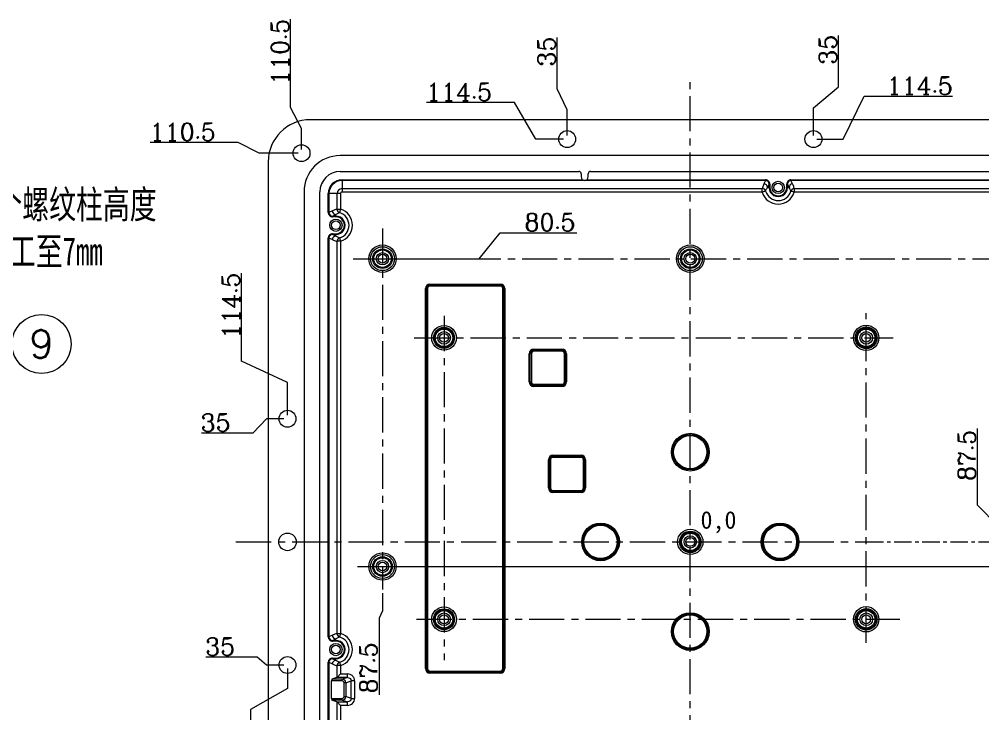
# Model space of a CAD drawing. Header units: millimetres. Extents: x 319 to 1143, y 285 to 1456.
# Drawn here: x 732.2 to 1006.1, y 553.4 to 750.8 of the extents above; entities that cross this region are included whole.
import ezdxf
from ezdxf.enums import TextEntityAlignment as Align

# ---------------------------------------------------------------- set-up
doc = ezdxf.new("R2010")
doc.units = ezdxf.units.MM
doc.linetypes.add('CENTERX2', pattern=[4, 2.5, -0.5, 0.5, -0.5])
doc.layers.add('from', color=7, linetype='Continuous', lineweight=13)
doc.layers.add('标柱线', color=3, linetype='Continuous', lineweight=13)
doc.styles.add('ROMANC', font='romanc.shx', dxfattribs={"bigfont": 'gbcbig.shx'})
doc.styles.add('SN', font='', dxfattribs={"width": 0.7})
doc.styles.get("Standard").update_dxf_attribs({"font": ''})
doc.styles.add('TXT', font='txt.shx', dxfattribs={"bigfont": 'gbcbig.shx'})
doc.styles.get('SN').set_extended_font_data('SimHei')
doc.styles.get('Standard').set_extended_font_data('SimSun')
doc.dimstyles.new('YanXiu', dxfattribs={"dimtxt": 2.5, "dimasz": 2.2, "dimexe": 0.66, "dimexo": 0, "dimgap": 0.66, "dimtad": 0, "dimdec": 1, "dimdsep": 46, "dimtxsty": 'ROMANC', "dimcen": 0, "dimclrd": 3, "dimclre": 3, "dimclrt": 42, "dimazin": 2, "dimtfac": 1, "dimtdec": 1, "dimtofl": 0, "dimtmove": 0, "dimatfit": 3, "dimfxl": 1, "dimlwd": 5, "dimlwe": 5, "dimarcsym": 0})

# ---------------------------------------------------------------- blocks, each defined once
blk = doc.blocks.new('*D29')
at = {"layer": 'Defpoints', "color": 0, "transparency": 16777216}
for p in [(874.99, 690.07), (835.49, 682.7), (922.99, 602.2)]:
    blk.add_point(p, dxfattribs=at)
at = {"layer": '标柱线', "color": 3, "lineweight": 5, "transparency": 16777216}
for p, q in [((862.99, 682.7), (868.99, 690.07)), ((868.99, 690.07), (890.73, 690.07)), ((836.49, 682.7), (862.99, 682.7))]:
    blk.add_line(p, q, dxfattribs=at)
at = {"layer": '标柱线', "color": 42, "lineweight": 0, "transparency": 16777216, "insert": (883.11, 693.07), "char_height": 5, "attachment_point": 5, "rotation": 0, "style": 'ROMANC'}
blk.add_mtext('80.5', dxfattribs=at)
blk = doc.blocks.new('*D30')
at = {"layer": 'Defpoints', "color": 0, "transparency": 16777216}
for p in [(922.99, 602.2), (835.49, 595.2), (1060.2, 591.27)]:
    blk.add_point(p, dxfattribs=at)
at = {"layer": '标柱线', "color": 3, "lineweight": 5, "transparency": 16777216}
for p, q in [((836.49, 595.2), (1048.2, 595.2)), ((1048.2, 595.2), (1054.2, 591.27)), ((1054.2, 591.27), (1064.04, 591.27))]:
    blk.add_line(p, q, dxfattribs=at)
at = {"layer": '标柱线', "color": 42, "lineweight": 0, "transparency": 16777216, "insert": (1062.37, 594.27), "char_height": 5, "attachment_point": 5, "rotation": 0, "style": 'ROMANC'}
blk.add_mtext('7', dxfattribs=at)
blk = doc.blocks.new('*D31')
at = {"layer": 'Defpoints', "color": 0, "transparency": 16777216}
for p in [(922.99, 602.2), (835.49, 588.65), (834.52, 574.49)]:
    blk.add_point(p, dxfattribs=at)
at = {"layer": '标柱线', "color": 3, "lineweight": 5, "transparency": 16777216}
for p, q in [((835.49, 587.65), (835.49, 582.65)), ((835.49, 582.65), (834.52, 580.49)), ((834.52, 580.49), (834.52, 558.75))]:
    blk.add_line(p, q, dxfattribs=at)
at = {"layer": '标柱线', "color": 42, "lineweight": 0, "transparency": 16777216, "insert": (831.52, 566.37), "char_height": 5, "attachment_point": 5, "rotation": 90, "style": 'ROMANC'}
blk.add_mtext('87.5', dxfattribs=at)
blk = doc.blocks.new('*D32')
at = {"layer": 'Defpoints', "color": 0, "transparency": 16777216}
for p in [(1004.59, 618.67), (922.99, 602.2), (1010.49, 595.2)]:
    blk.add_point(p, dxfattribs=at)
at = {"layer": '标柱线', "color": 3, "lineweight": 5, "transparency": 16777216}
for p, q in [((1004.59, 612.67), (1004.59, 634.41)), ((1010.49, 606.67), (1004.59, 612.67)), ((1010.49, 596.2), (1010.49, 606.67))]:
    blk.add_line(p, q, dxfattribs=at)
at = {"layer": '标柱线', "color": 42, "lineweight": 0, "transparency": 16777216, "insert": (1001.59, 626.79), "char_height": 5, "attachment_point": 5, "rotation": 90, "style": 'ROMANC'}
blk.add_mtext('87.5', dxfattribs=at)
blk = doc.blocks.new('*D33')
at = {"layer": 'Defpoints', "color": 0, "transparency": 16777216}
for p in [(922.99, 602.2), (1047.29, 494.06), (1033.49, 491.7)]:
    blk.add_point(p, dxfattribs=at)
at = {"layer": '标柱线', "color": 3, "lineweight": 5, "transparency": 16777216}
for p, q in [((1039.49, 491.7), (1041.29, 494.06)), ((1041.29, 494.06), (1066.37, 494.06)), ((1034.49, 491.7), (1039.49, 491.7))]:
    blk.add_line(p, q, dxfattribs=at)
at = {"layer": '标柱线', "color": 42, "lineweight": 0, "transparency": 16777216, "insert": (1057.08, 497.06), "char_height": 5, "attachment_point": 5, "rotation": 0, "style": 'ROMANC'}
blk.add_mtext('110.5', dxfattribs=at)
blk = doc.blocks.new('*D34')
at = {"layer": 'Defpoints', "color": 0, "transparency": 16777216}
for p in [(922.99, 602.2), (1037.49, 567.2), (1054, 565.99)]:
    blk.add_point(p, dxfattribs=at)
at = {"layer": '标柱线', "color": 3, "lineweight": 5, "transparency": 16777216}
for p, q in [((1038.49, 567.2), (1043.49, 567.2)), ((1043.49, 567.2), (1048, 565.99)), ((1048, 565.99), (1062.59, 565.99))]:
    blk.add_line(p, q, dxfattribs=at)
at = {"layer": '标柱线', "color": 42, "lineweight": 0, "transparency": 16777216, "insert": (1058.54, 568.99), "char_height": 5, "attachment_point": 5, "rotation": 0, "style": 'ROMANC'}
blk.add_mtext('35', dxfattribs=at)
blk = doc.blocks.new('*D35')
at = {"layer": 'Defpoints', "color": 0, "transparency": 16777216}
for p in [(1037.49, 637.2), (1054.12, 637.55), (922.99, 602.2)]:
    blk.add_point(p, dxfattribs=at)
at = {"layer": '标柱线', "color": 3, "lineweight": 5, "transparency": 16777216}
for p, q in [((1038.49, 637.2), (1043.49, 637.2)), ((1043.49, 637.2), (1048.12, 637.55)), ((1048.12, 637.55), (1062.71, 637.55))]:
    blk.add_line(p, q, dxfattribs=at)
at = {"layer": '标柱线', "color": 42, "lineweight": 0, "transparency": 16777216, "insert": (1058.67, 640.55), "char_height": 5, "attachment_point": 5, "rotation": 0, "style": 'ROMANC'}
blk.add_mtext('35', dxfattribs=at)
blk = doc.blocks.new('*D36')
at = {"layer": 'Defpoints', "color": 0, "transparency": 16777216}
for p in [(1033.49, 712.7), (1053.34, 714.45), (922.99, 602.2)]:
    blk.add_point(p, dxfattribs=at)
at = {"layer": '标柱线', "color": 3, "lineweight": 5, "transparency": 16777216}
for p, q in [((1034.49, 712.7), (1041.34, 712.7)), ((1041.34, 712.7), (1047.34, 714.45)), ((1047.34, 714.45), (1072.41, 714.45))]:
    blk.add_line(p, q, dxfattribs=at)
at = {"layer": '标柱线', "color": 42, "lineweight": 0, "transparency": 16777216, "insert": (1063.13, 717.45), "char_height": 5, "attachment_point": 5, "rotation": 0, "style": 'ROMANC'}
blk.add_mtext('110.5', dxfattribs=at)
blk = doc.blocks.new('*D37')
at = {"layer": 'Defpoints', "color": 0, "transparency": 16777216}
for p in [(978.44, 728.85), (957.99, 716.7), (922.99, 602.2)]:
    blk.add_point(p, dxfattribs=at)
at = {"layer": '标柱线', "color": 3, "lineweight": 5, "transparency": 16777216}
for p, q in [((966.44, 716.7), (972.44, 728.85)), ((972.44, 728.85), (997.51, 728.85)), ((958.99, 716.7), (966.44, 716.7))]:
    blk.add_line(p, q, dxfattribs=at)
at = {"layer": '标柱线', "color": 42, "lineweight": 0, "transparency": 16777216, "insert": (988.22, 731.85), "char_height": 5, "attachment_point": 5, "rotation": 0, "style": 'ROMANC'}
blk.add_mtext('114.5', dxfattribs=at)
blk = doc.blocks.new('*D38')
at = {"layer": 'Defpoints', "color": 0, "transparency": 16777216}
for p in [(788.48, 715.73), (812.49, 712.7), (922.99, 602.2)]:
    blk.add_point(p, dxfattribs=at)
at = {"layer": '标柱线', "color": 3, "lineweight": 5, "transparency": 16777216}
for p, q in [((794.48, 715.73), (769.41, 715.73)), ((800.48, 712.7), (794.48, 715.73)), ((811.49, 712.7), (800.48, 712.7))]:
    blk.add_line(p, q, dxfattribs=at)
at = {"layer": '标柱线', "color": 42, "lineweight": 0, "transparency": 16777216, "insert": (778.69, 718.73), "char_height": 5, "attachment_point": 5, "rotation": 0, "style": 'ROMANC'}
blk.add_mtext('110.5', dxfattribs=at)
blk = doc.blocks.new('*D39')
at = {"layer": 'Defpoints', "color": 0, "transparency": 16777216}
for p in [(867.05, 727.1), (887.99, 716.7), (922.99, 602.2)]:
    blk.add_point(p, dxfattribs=at)
at = {"layer": '标柱线', "color": 3, "lineweight": 5, "transparency": 16777216}
for p, q in [((873.05, 727.1), (847.98, 727.1)), ((879.05, 716.7), (873.05, 727.1)), ((886.99, 716.7), (879.05, 716.7))]:
    blk.add_line(p, q, dxfattribs=at)
at = {"layer": '标柱线', "color": 42, "lineweight": 0, "transparency": 16777216, "insert": (857.27, 730.1), "char_height": 5, "attachment_point": 5, "rotation": 0, "style": 'ROMANC'}
blk.add_mtext('114.5', dxfattribs=at)
blk = doc.blocks.new('*D40')
at = {"layer": 'Defpoints', "color": 0, "transparency": 16777216}
for p in [(808.49, 637.2), (792.63, 633.08), (922.99, 602.2)]:
    blk.add_point(p, dxfattribs=at)
at = {"layer": '标柱线', "color": 3, "lineweight": 5, "transparency": 16777216}
for p, q in [((802.49, 637.2), (798.63, 633.08)), ((807.49, 637.2), (802.49, 637.2)), ((798.63, 633.08), (784.03, 633.08))]:
    blk.add_line(p, q, dxfattribs=at)
at = {"layer": '标柱线', "color": 42, "lineweight": 0, "transparency": 16777216, "insert": (788.08, 636.08), "char_height": 5, "attachment_point": 5, "rotation": 0, "style": 'ROMANC'}
blk.add_mtext('35', dxfattribs=at)
blk = doc.blocks.new('*D41')
at = {"layer": 'Defpoints', "color": 0, "transparency": 16777216}
for p in [(922.99, 602.2), (793.9, 569.41), (808.49, 567.2)]:
    blk.add_point(p, dxfattribs=at)
at = {"layer": '标柱线', "color": 3, "lineweight": 5, "transparency": 16777216}
for p, q in [((799.9, 569.41), (785.31, 569.41)), ((802.49, 567.2), (799.9, 569.41)), ((807.49, 567.2), (802.49, 567.2))]:
    blk.add_line(p, q, dxfattribs=at)
at = {"layer": '标柱线', "color": 42, "lineweight": 0, "transparency": 16777216, "insert": (789.36, 572.41), "char_height": 5, "attachment_point": 5, "rotation": 0, "style": 'ROMANC'}
blk.add_mtext('35', dxfattribs=at)
blk = doc.blocks.new('*D42')
at = {"layer": 'Defpoints', "color": 0, "transparency": 16777216}
for p in [(922.99, 602.2), (795.34, 494.45), (812.49, 491.7)]:
    blk.add_point(p, dxfattribs=at)
at = {"layer": '标柱线', "color": 3, "lineweight": 5, "transparency": 16777216}
for p, q in [((801.34, 494.45), (776.27, 494.45)), ((806.49, 491.7), (801.34, 494.45)), ((811.49, 491.7), (806.49, 491.7))]:
    blk.add_line(p, q, dxfattribs=at)
at = {"layer": '标柱线', "color": 42, "lineweight": 0, "transparency": 16777216, "insert": (785.56, 497.45), "char_height": 5, "attachment_point": 5, "rotation": 0, "style": 'ROMANC'}
blk.add_mtext('110.5', dxfattribs=at)
blk = doc.blocks.new('*D43')
at = {"layer": 'Defpoints', "color": 0, "transparency": 16777216}
for p in [(922.99, 602.2), (892.99, 487.7), (891.3, 471.47)]:
    blk.add_point(p, dxfattribs=at)
at = {"layer": '标柱线', "color": 3, "lineweight": 5, "transparency": 16777216}
for p, q in [((892.99, 486.7), (892.99, 481.7)), ((892.99, 481.7), (891.3, 477.47)), ((891.3, 477.47), (891.3, 462.87))]:
    blk.add_line(p, q, dxfattribs=at)
at = {"layer": '标柱线', "color": 42, "lineweight": 0, "transparency": 16777216, "insert": (888.3, 466.92), "char_height": 5, "attachment_point": 5, "rotation": 90, "style": 'ROMANC'}
blk.add_mtext('30', dxfattribs=at)
blk = doc.blocks.new('*D44')
at = {"layer": 'Defpoints', "color": 0, "transparency": 16777216}
for p in [(922.99, 602.2), (972.99, 487.7), (969.55, 469.08)]:
    blk.add_point(p, dxfattribs=at)
at = {"layer": '标柱线', "color": 3, "lineweight": 5, "transparency": 16777216}
for p, q in [((972.99, 486.7), (972.99, 481.08)), ((972.99, 481.08), (969.55, 475.08)), ((969.55, 475.08), (969.55, 460.49))]:
    blk.add_line(p, q, dxfattribs=at)
at = {"layer": '标柱线', "color": 42, "lineweight": 0, "transparency": 16777216, "insert": (966.55, 464.54), "char_height": 5, "attachment_point": 5, "rotation": 90, "style": 'ROMANC'}
blk.add_mtext('50', dxfattribs=at)
blk = doc.blocks.new('*D45')
at = {"layer": 'Defpoints', "color": 0, "transparency": 16777216}
for p in [(922.99, 602.2), (1033.49, 491.7), (1028.86, 472.82)]:
    blk.add_point(p, dxfattribs=at)
at = {"layer": '标柱线', "color": 3, "lineweight": 5, "transparency": 16777216}
for p, q in [((1033.49, 490.7), (1033.49, 484.82)), ((1033.49, 484.82), (1028.86, 478.82)), ((1028.86, 478.82), (1028.86, 453.75))]:
    blk.add_line(p, q, dxfattribs=at)
at = {"layer": '标柱线', "color": 42, "lineweight": 0, "transparency": 16777216, "insert": (1025.86, 463.03), "char_height": 5, "attachment_point": 5, "rotation": 90, "style": 'ROMANC'}
blk.add_mtext('110.5', dxfattribs=at)
blk = doc.blocks.new('*D46')
at = {"layer": 'Defpoints', "color": 0, "transparency": 16777216}
for p in [(922.99, 602.2), (812.49, 491.7), (808.45, 470.19)]:
    blk.add_point(p, dxfattribs=at)
at = {"layer": '标柱线', "color": 3, "lineweight": 5, "transparency": 16777216}
for p, q in [((812.49, 490.7), (812.49, 482.19)), ((812.49, 482.19), (808.45, 476.19)), ((808.45, 476.19), (808.45, 451.12))]:
    blk.add_line(p, q, dxfattribs=at)
at = {"layer": '标柱线', "color": 42, "lineweight": 0, "transparency": 16777216, "insert": (805.45, 460.41), "char_height": 5, "attachment_point": 5, "rotation": 90, "style": 'ROMANC'}
blk.add_mtext('110.5', dxfattribs=at)
blk = doc.blocks.new('*D47')
at = {"layer": 'Defpoints', "color": 0, "transparency": 16777216}
for p in [(922.99, 602.2), (808.49, 567.2), (797.95, 548.55)]:
    blk.add_point(p, dxfattribs=at)
at = {"layer": '标柱线', "color": 3, "lineweight": 5, "transparency": 16777216}
for p, q in [((808.49, 566.2), (808.49, 560.55)), ((808.49, 560.55), (797.95, 554.55)), ((797.95, 554.55), (797.95, 529.47))]:
    blk.add_line(p, q, dxfattribs=at)
at = {"layer": '标柱线', "color": 42, "lineweight": 0, "transparency": 16777216, "insert": (794.95, 538.76), "char_height": 5, "attachment_point": 5, "rotation": 90, "style": 'ROMANC'}
blk.add_mtext('114.5', dxfattribs=at)
blk = doc.blocks.new('*D48')
at = {"layer": 'Defpoints', "color": 0, "transparency": 16777216}
for p in [(809.38, 731.68), (812.49, 712.7), (922.99, 602.2)]:
    blk.add_point(p, dxfattribs=at)
at = {"layer": '标柱线', "color": 3, "lineweight": 5, "transparency": 16777216}
for p, q in [((809.38, 725.68), (809.38, 750.75)), ((812.49, 719.68), (809.38, 725.68)), ((812.49, 713.7), (812.49, 719.68))]:
    blk.add_line(p, q, dxfattribs=at)
at = {"layer": '标柱线', "color": 42, "lineweight": 0, "transparency": 16777216, "insert": (806.38, 741.47), "char_height": 5, "attachment_point": 5, "rotation": 90, "style": 'ROMANC'}
blk.add_mtext('110.5', dxfattribs=at)
blk = doc.blocks.new('*D49')
at = {"layer": 'Defpoints', "color": 0, "transparency": 16777216}
for p in [(885.16, 737.02), (887.99, 716.7), (922.99, 602.2)]:
    blk.add_point(p, dxfattribs=at)
at = {"layer": '标柱线', "color": 3, "lineweight": 5, "transparency": 16777216}
for p, q in [((885.16, 731.02), (885.16, 745.61)), ((887.99, 725.02), (885.16, 731.02)), ((887.99, 717.7), (887.99, 725.02))]:
    blk.add_line(p, q, dxfattribs=at)
at = {"layer": '标柱线', "color": 42, "lineweight": 0, "transparency": 16777216, "insert": (882.16, 741.57), "char_height": 5, "attachment_point": 5, "rotation": 90, "style": 'ROMANC'}
blk.add_mtext('35', dxfattribs=at)
blk = doc.blocks.new('*D50')
at = {"layer": 'Defpoints', "color": 0, "transparency": 16777216}
for p in [(965.13, 737.56), (957.99, 716.7), (922.99, 602.2)]:
    blk.add_point(p, dxfattribs=at)
at = {"layer": '标柱线', "color": 3, "lineweight": 5, "transparency": 16777216}
for p, q in [((965.13, 731.56), (965.13, 746.15)), ((957.99, 725.56), (965.13, 731.56)), ((957.99, 717.7), (957.99, 725.56))]:
    blk.add_line(p, q, dxfattribs=at)
at = {"layer": '标柱线', "color": 42, "lineweight": 0, "transparency": 16777216, "insert": (962.13, 742.11), "char_height": 5, "attachment_point": 5, "rotation": 90, "style": 'ROMANC'}
blk.add_mtext('35', dxfattribs=at)
blk = doc.blocks.new('*D51')
at = {"layer": 'Defpoints', "color": 0, "transparency": 16777216}
for p in [(1029.29, 729), (1033.49, 712.7), (922.99, 602.2)]:
    blk.add_point(p, dxfattribs=at)
at = {"layer": '标柱线', "color": 3, "lineweight": 5, "transparency": 16777216}
for p, q in [((1029.29, 723), (1029.29, 748.07)), ((1033.49, 718.7), (1029.29, 723)), ((1033.49, 713.7), (1033.49, 718.7))]:
    blk.add_line(p, q, dxfattribs=at)
at = {"layer": '标柱线', "color": 42, "lineweight": 0, "transparency": 16777216, "insert": (1026.29, 738.78), "char_height": 5, "attachment_point": 5, "rotation": 90, "style": 'ROMANC'}
blk.add_mtext('110.5', dxfattribs=at)
blk = doc.blocks.new('*D52')
at = {"layer": 'Defpoints', "color": 0, "transparency": 16777216}
for p in [(922.99, 602.2), (1037.49, 567.2), (1055.16, 545.95)]:
    blk.add_point(p, dxfattribs=at)
at = {"layer": '标柱线', "color": 3, "lineweight": 5, "transparency": 16777216}
for p, q in [((1037.49, 566.2), (1037.49, 557.95)), ((1037.49, 557.95), (1055.16, 551.95)), ((1055.16, 551.95), (1055.16, 526.88))]:
    blk.add_line(p, q, dxfattribs=at)
at = {"layer": '标柱线', "color": 42, "lineweight": 0, "transparency": 16777216, "insert": (1052.16, 536.16), "char_height": 5, "attachment_point": 5, "rotation": 90, "style": 'ROMANC'}
blk.add_mtext('114.5', dxfattribs=at)
blk = doc.blocks.new('*D53')
at = {"layer": 'Defpoints', "color": 0, "transparency": 16777216}
for p in [(1052.84, 669.31), (1037.49, 637.2), (922.99, 602.2)]:
    blk.add_point(p, dxfattribs=at)
at = {"layer": '标柱线', "color": 3, "lineweight": 5, "transparency": 16777216}
for p, q in [((1052.84, 663.31), (1052.84, 688.39)), ((1037.49, 657.31), (1052.84, 663.31)), ((1037.49, 638.2), (1037.49, 657.31))]:
    blk.add_line(p, q, dxfattribs=at)
at = {"layer": '标柱线', "color": 42, "lineweight": 0, "transparency": 16777216, "insert": (1049.84, 679.1), "char_height": 5, "attachment_point": 5, "rotation": 90, "style": 'ROMANC'}
blk.add_mtext('114.5', dxfattribs=at)
blk = doc.blocks.new('*D54')
at = {"layer": 'Defpoints', "color": 0, "transparency": 16777216}
for p in [(795.4, 659.54), (808.49, 637.2), (922.99, 602.2)]:
    blk.add_point(p, dxfattribs=at)
at = {"layer": '标柱线', "color": 3, "lineweight": 5, "transparency": 16777216}
for p, q in [((795.4, 653.54), (795.4, 678.61)), ((808.49, 647.54), (795.4, 653.54)), ((808.49, 638.2), (808.49, 647.54))]:
    blk.add_line(p, q, dxfattribs=at)
at = {"layer": '标柱线', "color": 42, "lineweight": 0, "transparency": 16777216, "insert": (792.4, 669.33), "char_height": 5, "attachment_point": 5, "rotation": 90, "style": 'ROMANC'}
blk.add_mtext('114.5', dxfattribs=at)
blk = doc.blocks.new('*D55')
at = {"layer": 'Defpoints', "color": 0, "transparency": 16777216}
for p in [(922.99, 602.2), (892.99, 487.7), (859.2, 472.6)]:
    blk.add_point(p, dxfattribs=at)
at = {"layer": '标柱线', "color": 3, "lineweight": 5, "transparency": 16777216}
for p, q in [((871.2, 487.7), (865.2, 472.6)), ((891.99, 487.7), (871.2, 487.7)), ((865.2, 472.6), (840.13, 472.6))]:
    blk.add_line(p, q, dxfattribs=at)
at = {"layer": '标柱线', "color": 42, "lineweight": 0, "transparency": 16777216, "insert": (849.42, 475.6), "char_height": 5, "attachment_point": 5, "rotation": 0, "style": 'ROMANC'}
blk.add_mtext('114.5', dxfattribs=at)
blk = doc.blocks.new('*D56')
at = {"layer": 'Defpoints', "color": 0, "transparency": 16777216}
for p in [(922.99, 602.2), (972.99, 487.7), (949.07, 473.71)]:
    blk.add_point(p, dxfattribs=at)
at = {"layer": '标柱线', "color": 3, "lineweight": 5, "transparency": 16777216}
for p, q in [((961.07, 487.7), (955.07, 473.71)), ((971.99, 487.7), (961.07, 487.7)), ((955.07, 473.71), (930, 473.71))]:
    blk.add_line(p, q, dxfattribs=at)
at = {"layer": '标柱线', "color": 42, "lineweight": 0, "transparency": 16777216, "insert": (939.29, 476.71), "char_height": 5, "attachment_point": 5, "rotation": 0, "style": 'ROMANC'}
blk.add_mtext('114.5', dxfattribs=at)
blk = doc.blocks.new('*D84')
at = {"layer": 'Defpoints', "color": 0, "transparency": 16777216}
for p in [(922.99, 602.2), (859.77, 523.84), (855.49, 509.7)]:
    blk.add_point(p, dxfattribs=at)
at = {"layer": '标柱线', "color": 3, "lineweight": 5, "transparency": 16777216}
for p, q in [((859.77, 517.84), (859.77, 539.58)), ((855.49, 515.7), (859.77, 517.84)), ((855.49, 510.7), (855.49, 515.7))]:
    blk.add_line(p, q, dxfattribs=at)
at = {"layer": '标柱线', "color": 42, "lineweight": 0, "transparency": 16777216, "insert": (856.77, 531.96), "char_height": 5, "attachment_point": 5, "rotation": 90, "style": 'ROMANC'}
blk.add_mtext('67.5', dxfattribs=at)
blk = doc.blocks.new('*D85')
at = {"layer": 'Defpoints', "color": 0, "transparency": 16777216}
for p in [(922.99, 602.2), (855.49, 509.7), (1054.72, 509.7)]:
    blk.add_point(p, dxfattribs=at)
at = {"layer": '标柱线', "color": 3, "lineweight": 5, "transparency": 16777216}
for p, q in [((856.49, 509.7), (1042.72, 509.7)), ((1042.72, 509.7), (1048.72, 509.7)), ((1048.72, 509.7), (1070.46, 509.7))]:
    blk.add_line(p, q, dxfattribs=at)
at = {"layer": '标柱线', "color": 42, "lineweight": 0, "transparency": 16777216, "insert": (1062.84, 512.7), "char_height": 5, "attachment_point": 5, "rotation": 0, "style": 'ROMANC'}
blk.add_mtext('92.5', dxfattribs=at)
blk = doc.blocks.new('*D86')
at = {"layer": 'Defpoints', "color": 0, "transparency": 16777216}
for p in [(922.99, 602.2), (939.92, 527.84), (932.99, 509.7)]:
    blk.add_point(p, dxfattribs=at)
at = {"layer": '标柱线', "color": 3, "lineweight": 5, "transparency": 16777216}
for p, q in [((939.92, 521.84), (939.92, 535.72)), ((932.99, 515.84), (939.92, 521.84)), ((932.99, 510.7), (932.99, 515.84))]:
    blk.add_line(p, q, dxfattribs=at)
at = {"layer": '标柱线', "color": 42, "lineweight": 0, "transparency": 16777216, "insert": (936.92, 532.03), "char_height": 5, "attachment_point": 5, "rotation": 90, "style": 'ROMANC'}
blk.add_mtext('10', dxfattribs=at)
blk = doc.blocks.new('*D87')
at = {"layer": 'Defpoints', "color": 0, "transparency": 16777216}
for p in [(922.99, 602.2), (1003.51, 527.1), (1010.49, 509.7)]:
    blk.add_point(p, dxfattribs=at)
at = {"layer": '标柱线', "color": 3, "lineweight": 5, "transparency": 16777216}
for p, q in [((1003.51, 521.1), (1003.51, 542.84)), ((1010.49, 515.7), (1003.51, 521.1)), ((1010.49, 510.7), (1010.49, 515.7))]:
    blk.add_line(p, q, dxfattribs=at)
at = {"layer": '标柱线', "color": 42, "lineweight": 0, "transparency": 16777216, "insert": (1000.51, 535.22), "char_height": 5, "attachment_point": 5, "rotation": 90, "style": 'ROMANC'}
blk.add_mtext('87.5', dxfattribs=at)

msp = doc.modelspace()

# ---------------------------------------------------------------- linework, layer by layer
at = {"color": 0, "linetype": 'Continuous', "lineweight": 0}
for p, q in [((1030.99, 722.2), (814.99, 722.2)), ((802.99, 710.2), (802.99, 494.2)), ((1022.49, 712), (823.49, 712)), ((823.49, 707.5), (891.34, 707.5)), ((891.99, 706.85), (891.99, 705.95)), ((893.99, 705.95), (893.99, 706.85)), ((894.64, 707.5), (1022.49, 707.5)), ((823.99, 705.1), (823.99, 701.62)), ((823.99, 705.1), (892.46, 705.1)), ((944.39, 704.9), (823.99, 704.9)), ((893.52, 705.1), (944.39, 705.1)), ((944.39, 704.9), (943.91, 703.95)), ((944.39, 704.9), (944.39, 705.1)), ((944.91, 702.95), (945.39, 703.9)), ((945.39, 702.95), (945.39, 703.9)), ((945.59, 703.9), (945.39, 703.9)), ((945.59, 703.9), (945.59, 702.95)), ((950.4, 702.95), (950.4, 703.9)), ((950.6, 703.9), (950.4, 703.9)), ((950.6, 703.9), (950.6, 702.95)), ((950.6, 703.9), (951.07, 702.95)), ((951.59, 705.1), (951.59, 704.9)), ((951.59, 705.1), (1021.99, 705.1)), ((952.07, 703.95), (951.59, 704.9)), ((1021.99, 704.9), (951.59, 704.9)), ((813.19, 701.7), (813.19, 502.7)), ((817.69, 502.7), (817.69, 701.7)), ((820.09, 695.8), (820.09, 701.2)), ((823.57, 701.2), (820.09, 701.2)), ((820.29, 701.2), (820.29, 695.8)), ((822.57, 696.75), (822.57, 701.2)), ((823.57, 701.2), (823.57, 696.75)), ((823.99, 702.62), (943.44, 702.62)), ((943.44, 701.62), (823.99, 701.62)), ((943.44, 701.62), (943.44, 702.62)), ((944.4, 701.9), (943.44, 701.62)), ((944.91, 702.95), (945.59, 702.95)), ((950.4, 702.95), (951.07, 702.95)), ((952.54, 701.62), (951.58, 701.9)), ((952.54, 702.62), (952.54, 701.62)), ((952.54, 702.62), (1021.99, 702.62)), ((1021.99, 701.62), (952.54, 701.62)), ((820.09, 695.8), (820.29, 695.8)), ((821.24, 696.28), (820.29, 695.8)), ((822.57, 696.75), (823.57, 696.75)), ((823.57, 696.75), (823.29, 695.79)), ((821.29, 694.8), (822.24, 695.28)), ((821.29, 694.8), (821.29, 694.6)), ((821.29, 694.8), (822.24, 694.8)), ((822.24, 694.6), (821.29, 694.6)), ((822.24, 694.6), (822.24, 695.28)), ((820.09, 575.2), (820.09, 688.59)), ((820.29, 688.59), (820.09, 688.59)), ((820.29, 688.59), (820.29, 575.2)), ((820.29, 688.59), (821.24, 688.12)), ((821.29, 689.79), (821.29, 689.59)), ((821.29, 689.79), (822.24, 689.79)), ((822.24, 689.12), (821.29, 689.59)), ((822.24, 689.59), (821.29, 689.59)), ((822.24, 689.12), (822.24, 689.79)), ((822.57, 576.15), (822.57, 687.64)), ((823.57, 687.64), (822.57, 687.64)), ((823.29, 688.6), (823.57, 687.64)), ((823.57, 687.64), (823.57, 576.15)), ((847.69, 566.2), (847.69, 674.2)), ((848.29, 674.2), (847.69, 674.2)), ((847.99, 566.2), (847.99, 674.2)), ((848.29, 674.2), (848.29, 566.2)), ((848.99, 675.5), (848.99, 674.9)), ((848.99, 675.5), (868.99, 675.5)), ((848.99, 675.2), (868.99, 675.2)), ((868.99, 674.9), (848.99, 674.9)), ((868.99, 674.9), (868.99, 675.5)), ((869.69, 566.2), (869.69, 674.2)), ((870.29, 674.2), (869.69, 674.2)), ((869.99, 674.2), (869.99, 566.2)), ((870.29, 674.2), (870.29, 566.2)), ((877.22, 647.7), (877.22, 655.7)), ((877.82, 655.7), (877.22, 655.7)), ((877.52, 647.7), (877.52, 655.7)), ((877.82, 655.7), (877.82, 647.7)), ((878.52, 657), (878.52, 656.4)), ((878.52, 657), (886.52, 657)), ((878.52, 656.7), (886.52, 656.7)), ((886.52, 656.4), (878.52, 656.4)), ((886.52, 656.4), (886.52, 657)), ((887.22, 647.7), (887.22, 655.7)), ((887.82, 655.7), (887.22, 655.7)), ((887.52, 655.7), (887.52, 647.7)), ((887.82, 655.7), (887.82, 647.7)), ((877.22, 647.7), (877.82, 647.7)), ((878.52, 647), (878.52, 646.4)), ((878.52, 647), (886.52, 647)), ((886.52, 646.7), (878.52, 646.7)), ((886.52, 646.4), (878.52, 646.4)), ((886.52, 646.4), (886.52, 647)), ((887.22, 647.7), (887.82, 647.7)), ((882.64, 617.53), (882.64, 625.53)), ((883.24, 625.53), (882.64, 625.53)), ((882.94, 617.53), (882.94, 625.53)), ((883.24, 625.53), (883.24, 617.53)), ((883.94, 626.83), (883.94, 626.23)), ((883.94, 626.83), (891.94, 626.83)), ((883.94, 626.53), (891.94, 626.53)), ((891.94, 626.23), (883.94, 626.23)), ((891.94, 626.23), (891.94, 626.83)), ((892.64, 617.53), (892.64, 625.53)), ((893.24, 625.53), (892.64, 625.53)), ((892.94, 625.53), (892.94, 617.53)), ((893.24, 625.53), (893.24, 617.53)), ((882.64, 617.53), (883.24, 617.53)), ((883.94, 616.83), (883.94, 616.23)), ((883.94, 616.83), (891.94, 616.83)), ((891.94, 616.53), (883.94, 616.53)), ((891.94, 616.23), (883.94, 616.23)), ((891.94, 616.23), (891.94, 616.83)), ((892.64, 617.53), (893.24, 617.53)), ((820.09, 575.2), (820.29, 575.2)), ((821.24, 575.68), (820.29, 575.2)), ((822.57, 576.15), (823.57, 576.15)), ((823.57, 576.15), (823.29, 575.19)), ((821.29, 574.2), (822.24, 574.68)), ((821.29, 574.2), (821.29, 574)), ((821.29, 574.2), (822.24, 574.2)), ((822.24, 574), (821.29, 574)), ((822.24, 574), (822.24, 574.68)), ((820.09, 503.2), (820.09, 567.99)), ((820.29, 567.99), (820.09, 567.99)), ((820.29, 567.99), (820.29, 503.2)), ((820.29, 567.99), (821.24, 567.52)), ((821.29, 569.19), (821.29, 568.99)), ((821.29, 569.19), (822.24, 569.19)), ((822.24, 568.52), (821.29, 568.99)), ((822.24, 568.99), (821.29, 568.99)), ((822.24, 568.52), (822.24, 569.19)), ((822.57, 563.68), (822.57, 567.04)), ((823.57, 567.04), (822.57, 567.04)), ((823.29, 568), (823.57, 567.04)), ((823.57, 567.04), (823.57, 564.68)), ((822.57, 563.68), (823.57, 564.68)), ((823.57, 564.68), (825.56, 564.68)), ((825.56, 563.68), (825.56, 564.68)), ((847.69, 566.2), (848.29, 566.2)), ((848.99, 565.5), (848.99, 564.9)), ((848.99, 565.5), (868.99, 565.5)), ((868.99, 565.2), (848.99, 565.2)), ((868.99, 564.9), (848.99, 564.9)), ((868.99, 564.9), (868.99, 565.5)), ((869.69, 566.2), (870.29, 566.2)), ((821.04, 557.71), (821.04, 562.68)), ((824.07, 562.68), (821.04, 562.68)), ((822.56, 563.68), (821.07, 563.18)), ((824.07, 563.18), (821.07, 563.18)), ((825.56, 563.68), (822.56, 563.68)), ((825.56, 563.68), (824.07, 563.18)), ((824.07, 562.68), (824.07, 563.18)), ((824.57, 558.21), (824.57, 562.18)), ((825.07, 562.18), (824.57, 562.18)), ((825.07, 562.18), (826.57, 562.68)), ((825.07, 562.18), (825.07, 558.21)), ((826.57, 557.71), (826.57, 562.68)), ((827.57, 562.68), (826.57, 562.68)), ((827.57, 562.68), (827.57, 557.71)), ((821.04, 557.71), (824.07, 557.71)), ((822.56, 556.71), (821.07, 557.21)), ((824.07, 557.21), (821.07, 557.21)), ((822.56, 556.71), (825.56, 556.71)), ((822.57, 517.68), (822.57, 556.71)), ((822.57, 556.71), (823.57, 555.72)), ((824.07, 557.21), (824.07, 557.71)), ((824.07, 557.21), (825.56, 556.71)), ((824.57, 558.21), (825.07, 558.21)), ((826.57, 557.71), (825.07, 558.21)), ((825.56, 555.72), (825.56, 556.71)), ((826.57, 557.71), (827.57, 557.71)), ((823.57, 555.72), (823.57, 518.68)), ((825.56, 555.72), (823.57, 555.72))]:
    msp.add_line(p, q, dxfattribs=at)
for centre, radius in [((887.99, 716.7), 2.4), ((957.99, 716.7), 2.4), ((812.49, 712.7), 2.4), ((947.99, 702.95), 1.75), ((947.99, 702.95), 1.25), ((822.24, 692.2), 1.75), ((822.24, 692.2), 1.25), ((835.49, 682.7), 3.9), ((835.49, 682.7), 3.4), ((835.49, 682.7), 2.77), ((835.49, 682.7), 2.48), ((922.99, 682.7), 3.9), ((922.99, 682.7), 3.4), ((922.99, 682.7), 2.77), ((922.99, 682.7), 2.48), ((835.49, 682.7), 1.75), ((835.49, 682.7), 1.25), ((922.99, 682.7), 1.75), ((922.99, 682.7), 1.25), ((852.99, 660.2), 3.51), ((852.99, 660.2), 2.97), ((852.99, 660.2), 2.77), ((972.99, 660.2), 3.6), ((972.99, 660.2), 3.06), ((972.99, 660.2), 2.77), ((852.99, 660.2), 2.48), ((852.99, 660.2), 1.8), ((852.99, 660.2), 1.25), ((972.99, 660.2), 2.48), ((972.99, 660.2), 1.8), ((972.99, 660.2), 1.25), ((808.49, 637.2), 2.4), ((922.99, 627.7), 5.36), ((922.99, 627.7), 5.06), ((922.99, 627.7), 5.02), ((922.99, 627.7), 4.73), ((897.49, 602.2), 5.36), ((897.49, 602.2), 5.06), ((897.49, 602.2), 5.02), ((897.49, 602.2), 4.73), ((922.99, 602.2), 3.6), ((922.99, 602.2), 3.06), ((948.49, 602.2), 5.36), ((948.49, 602.2), 5.06), ((948.49, 602.2), 5.02), ((948.49, 602.2), 4.73), ((808.49, 602.2), 2.5), ((922.99, 602.2), 2.77), ((922.99, 602.2), 2.48), ((922.99, 602.2), 1.75), ((922.99, 602.2), 1.25), ((835.49, 595.2), 3.9), ((835.49, 595.2), 3.4), ((835.49, 595.2), 2.77), ((835.49, 595.2), 2.48), ((835.49, 595.2), 1.75), ((835.49, 595.2), 1.25), ((852.99, 580.2), 3.51), ((972.99, 580.2), 3.6), ((852.99, 580.2), 2.97), ((852.99, 580.2), 2.77), ((852.99, 580.2), 2.48), ((852.99, 580.2), 1.8), ((852.99, 580.2), 1.25), ((922.99, 576.7), 5.36), ((922.99, 576.7), 5.06), ((922.99, 576.7), 5.02), ((922.99, 576.7), 4.73), ((972.99, 580.2), 3.06), ((972.99, 580.2), 2.77), ((972.99, 580.2), 2.48), ((972.99, 580.2), 1.8), ((972.99, 580.2), 1.25), ((822.24, 571.6), 1.75), ((822.24, 571.6), 1.25), ((808.49, 567.2), 2.4)]:
    msp.add_circle(centre, radius, dxfattribs=at)
for centre, radius, start, end in [((814.99, 710.2), 12, 90, 180), ((823.49, 701.7), 10.3, 90, 180), ((823.49, 701.7), 5.8, 90, 180), ((891.34, 706.85), 0.65, 360, 90), ((894.64, 706.85), 0.65, 90, 180), ((823.99, 701.2), 3.9, 90.0007, 180.0007), ((823.99, 701.2), 3.7, 90, 180), ((892.99, 705.95), 1, 180, 360), ((943.91, 702.95), 1, 0.1237, 89.9348), ((944.39, 703.9), 0.999, 359.92, 89.997), ((951.59, 703.9), 1.2, 90.0289, 180.048), ((951.59, 703.9), 0.999, 90.0084, 180.0731), ((952.07, 702.95), 1, 90.0652, 179.8748), ((823.99, 701.2), 1.42, 90, 180), ((823.99, 701.2), 0.425, 90.0001, 180.0002), ((943.44, 701.62), 1, 16.3228, 89.98), ((947.99, 702.95), 4.74, 196.2242, 343.7758), ((947.99, 702.95), 3.74, 196.2281, 343.776), ((947.99, 702.95), 2.61, 180, 0.0004), ((947.99, 702.95), 2.41, 180, 0.0014), ((952.54, 701.62), 1, 90.037, 163.6774), ((821.29, 695.8), 1.2, 180.0289, 270.0479), ((821.29, 695.8), 0.999, 180.0084, 270.0731), ((822.24, 696.28), 1, 180.0652, 269.8748), ((823.57, 696.75), 1, 180.0202, 253.6772), ((822.24, 692.2), 3.74, 286.2283, 73.776), ((822.24, 692.2), 4.74, 286.2242, 73.7758), ((822.24, 692.2), 2.61, 270, 90.0004), ((822.24, 692.2), 2.41, 270, 90.0014), ((821.29, 688.59), 0.999, 89.9204, 179.997), ((822.24, 688.12), 1, 90.1241, 179.9348), ((823.57, 687.64), 1, 106.3227, 179.9726), ((848.99, 674.2), 1.3, 90, 180), ((848.99, 674.2), 1, 90, 180), ((848.99, 674.2), 0.7, 90, 180), ((868.99, 674.2), 1.3, 360, 90), ((868.99, 674.2), 1, 360, 90), ((868.99, 674.2), 0.7, 360, 90), ((878.52, 655.7), 1.3, 90, 180), ((878.52, 655.7), 1, 90, 180), ((878.52, 655.7), 0.7, 90, 180), ((886.52, 655.7), 1.3, 360, 90), ((886.52, 655.7), 1, 360, 90), ((886.52, 655.7), 0.7, 360, 90), ((878.52, 647.7), 1.3, 180, 270), ((878.52, 647.7), 1, 180, 270), ((878.52, 647.7), 0.7, 180, 270), ((886.52, 647.7), 1.3, 270, 360), ((886.52, 647.7), 1, 270, 360), ((886.52, 647.7), 0.7, 270, 360), ((883.94, 625.53), 1.3, 90, 180), ((883.94, 625.53), 1, 90, 180), ((883.94, 625.53), 0.7, 90, 180), ((891.94, 625.53), 1.3, 360, 90), ((891.94, 625.53), 1, 360, 90), ((891.94, 625.53), 0.7, 360, 90), ((883.94, 617.53), 1.3, 180, 270), ((883.94, 617.53), 1, 180, 270), ((883.94, 617.53), 0.7, 180, 270), ((891.94, 617.53), 1.3, 270, 360), ((891.94, 617.53), 1, 270, 360), ((891.94, 617.53), 0.7, 270, 360), ((821.29, 575.2), 1.2, 180.0271, 270.0474), ((821.29, 575.2), 0.999, 180.0084, 270.0731), ((822.24, 575.68), 1, 180.0652, 269.8748), ((823.57, 576.15), 1, 180.037, 253.6774), ((822.24, 571.6), 3.74, 286.2281, 73.776), ((822.24, 571.6), 4.74, 286.2242, 73.7758), ((822.24, 571.6), 2.61, 270, 90.0004), ((822.24, 571.6), 2.41, 270, 90.0014), ((821.29, 567.99), 0.999, 89.9204, 179.997), ((822.24, 567.52), 1, 90.1241, 179.9348), ((823.57, 567.04), 1, 106.3227, 179.9726), ((848.99, 566.2), 1.3, 180, 270), ((848.99, 566.2), 1, 180, 270), ((848.99, 566.2), 0.7, 180, 270), ((868.99, 566.2), 1.3, 270, 360), ((868.99, 566.2), 1, 270, 360), ((868.99, 566.2), 0.7, 270, 360), ((824.07, 562.18), 1, 0.026, 89.9596), ((824.07, 562.18), 0.5, 0.0773, 90.0836), ((824.07, 558.21), 1, 270.0261, 359.9739), ((824.07, 558.21), 0.5, 269.9436, 359.9497), ((825.57, 557.71), 2, 269.9509, 359.9616)]:
    msp.add_arc(centre, radius, start, end, dxfattribs=at)
for centre, major_axis, start_param, end_param in [((821.07, 562.68), (0, 0.5), 0.017453, 1.570796), ((821.07, 557.71), (0, 0.5), 1.570796, 3.124139), ((822.56, 555.72), (0, 1), 6.230825, 6.265732)]:
    msp.add_ellipse(centre, major_axis=major_axis, ratio=0.052408, start_param=start_param, end_param=end_param, dxfattribs=at)
for points, knots in [([(943.91, 703.95), (943.86, 703.84), (943.66, 703.41), (943.52, 702.96), (943.44, 702.62)], [0, 0, 0, 0, 0.258624, 1, 1, 1, 1]), ([(945.59, 703.9), (945.58, 704.05), (945.52, 704.37), (945.26, 704.77), (944.86, 705.04), (944.54, 705.09), (944.39, 705.1)], [0, 0, 0, 0, 0.250087, 0.500015, 0.749947, 1, 1, 1, 1]), ([(952.54, 702.62), (952.52, 702.73), (952.4, 703.19), (952.23, 703.63), (952.07, 703.95)], [0, 0, 0, 0, 0.242657, 1, 1, 1, 1]), ([(944.4, 701.9), (944.43, 701.99), (944.57, 702.36), (944.75, 702.7), (944.91, 702.95)], [0, 0, 0, 0, 0.246586, 1, 1, 1, 1]), ([(951.07, 702.95), (951.13, 702.87), (951.33, 702.53), (951.49, 702.18), (951.58, 701.9)], [0, 0, 0, 0, 0.25481, 1, 1, 1, 1]), ([(822.57, 696.75), (822.46, 696.73), (822, 696.61), (821.56, 696.44), (821.24, 696.28)], [0, 0, 0, 0, 0.242657, 1, 1, 1, 1]), ([(822.24, 695.28), (822.32, 695.33), (822.65, 695.54), (823.01, 695.7), (823.29, 695.79)], [0, 0, 0, 0, 0.25481, 1, 1, 1, 1]), ([(821.29, 689.79), (821.13, 689.79), (820.82, 689.73), (820.42, 689.46), (820.15, 689.07), (820.09, 688.75), (820.09, 688.59)], [0, 0, 0, 0, 0.250086, 0.500015, 0.749947, 1, 1, 1, 1]), ([(821.24, 688.12), (821.35, 688.06), (821.78, 687.87), (822.23, 687.72), (822.57, 687.64)], [0, 0, 0, 0, 0.258625, 1, 1, 1, 1]), ([(823.29, 688.6), (823.2, 688.64), (822.83, 688.77), (822.48, 688.96), (822.24, 689.12)], [0, 0, 0, 0, 0.246586, 1, 1, 1, 1]), ([(822.57, 576.15), (822.46, 576.13), (822, 576.01), (821.56, 575.84), (821.24, 575.68)], [0, 0, 0, 0, 0.242657, 1, 1, 1, 1]), ([(822.24, 574.68), (822.32, 574.73), (822.65, 574.94), (823.01, 575.1), (823.29, 575.19)], [0, 0, 0, 0, 0.25481, 1, 1, 1, 1]), ([(821.29, 569.19), (821.13, 569.19), (820.82, 569.13), (820.42, 568.86), (820.15, 568.47), (820.09, 568.15), (820.09, 567.99)], [0, 0, 0, 0, 0.250086, 0.500015, 0.749947, 1, 1, 1, 1]), ([(821.24, 567.52), (821.35, 567.46), (821.78, 567.27), (822.23, 567.12), (822.57, 567.04)], [0, 0, 0, 0, 0.258624, 1, 1, 1, 1]), ([(823.29, 568), (823.2, 568.04), (822.83, 568.17), (822.48, 568.36), (822.24, 568.52)], [0, 0, 0, 0, 0.246586, 1, 1, 1, 1]), ([(827.57, 562.68), (827.56, 562.94), (827.46, 563.47), (827.01, 564.13), (826.35, 564.58), (825.82, 564.68), (825.56, 564.68)], [0, 0, 0, 0, 0.250011, 0.499982, 0.74997, 1, 1, 1, 1]), ([(825.56, 563.68), (825.82, 563.68), (826.35, 563.47), (826.57, 562.94), (826.57, 562.68)], [0, 0, 0, 0, 0.500117, 1, 1, 1, 1]), ([(826.57, 557.71), (826.57, 557.46), (826.35, 556.93), (825.82, 556.71), (825.56, 556.71)], [0, 0, 0, 0, 0.499317, 1, 1, 1, 1])]:
    msp.add_open_spline(points, degree=3, knots=knots, dxfattribs=at)
at = {"layer": 'from', "color": 4, "lineweight": 0}
msp.add_circle((738.58, 658.45), 8.4, dxfattribs=at)
at = {"layer": '标柱线', "color": 0, "linetype": 'CENTERX2', "lineweight": 0, "ltscale": 4}
for p, q in [((922.99, 478.91), (922.99, 734.68)), ((835.49, 691.3), (835.49, 588.65)), ((827.17, 682.7), (1017.57, 682.7)), ((852.99, 666.46), (852.99, 568.6)), ((972.99, 573.55), (972.99, 667.25)), ((844.52, 660.2), (980.65, 660.2)), ((793.82, 602.2), (976.14, 602.2)), ((828.39, 595.2), (1018.09, 595.2)), ((845.18, 580.2), (982.55, 580.2))]:
    msp.add_line(p, q, dxfattribs=at)
at = {"layer": '标柱线', "color": 0, "linetype": 'CENTERX2', "lineweight": 0, "ltscale": 2}
msp.add_line((972.91, 602.2), (1061.25, 602.2), dxfattribs=at)

# ---------------------------------------------------------------- texts
at = {"layer": 'from', "color": 6, "lineweight": 0, "style": 'TXT'}
msp.add_text('9', height=8, rotation=360, dxfattribs=at).set_placement((738.58, 658.45), align=Align.MIDDLE)
at = {"layer": '标柱线', "color": 0, "lineweight": 0, "insert": (721.65, 702.13), "char_height": 8, "width": 49.8543, "attachment_point": 1, "rotation": 360, "style": 'SN'}
msp.add_mtext('{\\C256;8个螺纹柱高度加工至7mm}', dxfattribs=at)
at = {"layer": '标柱线', "color": 0, "lineweight": 0, "insert": (936.1, 610.94), "char_height": 5, "attachment_point": 3, "rotation": 360, "line_spacing_factor": 0.9}
msp.add_mtext('{\\fSimSun|b0|i0|c134|p2;0,0}', dxfattribs=at)

# ---------------------------------------------------------------- dimensions: what is measured, and where the dimension line sits
at = {"layer": '标柱线', "color": 0, "lineweight": 0}
for feature_location, offset, dtype, picture, middle in [((812.49, 712.7), (-3.11, 18.99), 1, '*D48', (806.38, 741.47)), ((1033.49, 712.7), (-4.2, 16.3), 1, '*D51', (1026.29, 738.78)), ((887.99, 716.7), (-2.83, 20.32), 1, '*D49', (882.16, 741.57)), ((957.99, 716.7), (7.14, 20.86), 1, '*D50', (962.13, 742.11)), ((957.99, 716.7), (20.45, 12.16), 0, '*D37', (988.22, 731.85)), ((887.99, 716.7), (-20.94, 10.4), 0, '*D39', (857.27, 730.1)), ((812.49, 712.7), (-24.01, 3.03), 0, '*D38', (778.69, 718.73)), ((1033.49, 712.7), (19.85, 1.75), 0, '*D36', (1063.13, 717.45)), ((835.49, 682.7), (39.5, 7.37), 0, '*D29', (883.11, 693.07)), ((1037.49, 637.2), (15.35, 32.12), 1, '*D53', (1049.84, 679.1)), ((808.49, 637.2), (-13.09, 22.34), 1, '*D54', (792.4, 669.33)), ((1037.49, 637.2), (16.63, 0.35), 0, '*D35', (1058.67, 640.55)), ((808.49, 637.2), (-15.86, -4.12), 0, '*D40', (788.08, 636.08)), ((1010.49, 595.2), (-5.9, 23.48), 1, '*D32', (1001.59, 626.79)), ((812.49, 491.7), (-17.15, 2.75), 0, '*D42', (785.56, 497.45)), ((808.49, 567.2), (-14.59, 2.21), 0, '*D41', (789.36, 572.41)), ((808.49, 567.2), (-10.54, -18.65), 1, '*D47', (794.95, 538.76)), ((812.49, 491.7), (-4.04, -21.51), 1, '*D46', (805.45, 460.41)), ((835.49, 588.65), (-0.97, -14.16), 1, '*D31', (831.52, 566.37)), ((835.49, 595.2), (224.71, -3.92), 0, '*D30', (1062.37, 594.27)), ((892.99, 487.7), (-33.79, -15.1), 0, '*D55', (849.42, 475.6)), ((855.49, 509.7), (4.28, 14.14), 1, '*D84', (856.77, 531.96)), ((855.49, 509.7), (199.23, 0), 0, '*D85', (1062.84, 512.7)), ((892.99, 487.7), (-1.69, -16.23), 1, '*D43', (888.3, 466.92)), ((1033.49, 491.7), (13.8, 2.37), 0, '*D33', (1057.08, 497.06)), ((1037.49, 567.2), (16.51, -1.2), 0, '*D34', (1058.54, 568.99)), ((972.99, 487.7), (-3.44, -18.61), 1, '*D44', (966.55, 464.54)), ((1033.49, 491.7), (-4.63, -18.88), 1, '*D45', (1025.86, 463.03)), ((1037.49, 567.2), (17.67, -21.25), 1, '*D52', (1052.16, 536.16)), ((972.99, 487.7), (-23.92, -13.99), 0, '*D56', (939.29, 476.71)), ((932.99, 509.7), (6.93, 18.14), 1, '*D86', (936.92, 532.03)), ((1010.49, 509.7), (-6.99, 17.4), 1, '*D87', (1000.51, 535.22))]:
    dim = msp.add_ordinate_dim(feature_location=feature_location, offset=offset, dtype=dtype, origin=(922.99, 602.2), dimstyle='YanXiu', override={"dimtxt": 5, "dimasz": 3, "dimexe": 1, "dimexo": 1, "dimgap": 0.5, "dimtad": 1, "dimarcsym": 2}, dxfattribs=at)
    dim.commit()
    dim.dimension.update_dxf_attribs({"geometry": picture, "text_midpoint": middle})

doc.saveas('drawing.dxf')
